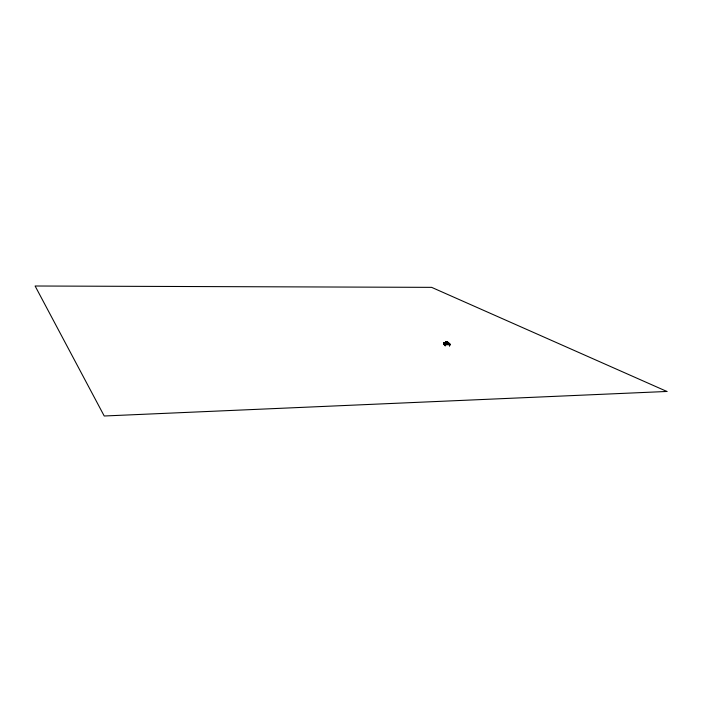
<?xml version="1.0" encoding="UTF-8"?>
<svg xmlns="http://www.w3.org/2000/svg" width="702" height="702" viewBox="0 0 702 702"><rect width="100%" height="100%" fill="white"/><g stroke="black" fill="none" stroke-linecap="round" stroke-linejoin="round"><path stroke-width="1.05" d="M448.227 343.585C449.859 344.463 447.183 340.689 446.849 342.664C445.437 341.137 444.945 343.05 448.051 342.436C446.691 341.909 440.707 346.393 446.147 342.479M449.35 343.339L449.508 345.779L449.771 343.962C449.499 349.21 449.14 341.883 449.815 344.024L449.499 345.805L449.605 343.515C448.508 344.805 448.227 343.471 448.604 344.585M447.472 342.804C451.421 343.032 447.323 344.533 445.937 344.164C445.516 343.532 444.076 342.795 443.769 343.927C444.682 345.832 446.165 342.199 444.998 344.085L445.2 345.858L445.401 343.392L444.989 344.585M445.972 344.331L447.99 344.568L448.183 344.015C449.175 341.997 448.525 346.323 449.456 343.383M445.156 343.664C443.05 344.647 445.709 343.164 443.936 342.98L444.094 344.664L444.366 342.839M447.437 344.27L447.99 344.568C446.086 345.498 445.2 342.699 445.208 345.735L445.331 343.427L445.752 344.147C445.823 347.859 444.717 342.813 445.208 343.787M445.305 343.524C446.209 343.804 444.278 345.419 445.419 343.69L444.691 343.278M445.928 343.12C445.375 343.761 446.981 342.383 445.533 343.05M444.41 343.831L444.348 342.506L444.094 344.664L444.375 342.471L444.05 344.12L444.305 343.366L444.638 343.971M444.901 343.69L444.348 342.506L444.112 344.55L444.366 342.594M447.244 342.848L448.315 343.427C448.139 345.621 448.508 342.945 448.771 343.734C449.578 345.577 448.762 342.655 448.367 343.962M448.92 343.936C445.84 342.488 450.473 346.823 448.201 343.418M448.341 343.919C450.043 344.384 447.49 342.164 448.095 342.681M448.569 343.91C448.525 343.375 449.061 343.787 448.481 344.515M448.596 343.603L449.043 344.138M448.797 343.383L448.104 343.532M445.919 343.41L445.366 342.988M447.042 343.98C448.596 341.804 445.314 345.244 446.911 344.392M445.48 343.524L445.621 343.971M445.393 344.428C444.568 343.401 445.314 344.27 444.138 344.138M444.857 344.322L443.664 344.094L444.12 343.453M444.129 343.945L444.348 343.401M444.489 344.024L444.857 343.585M444.849 343.998L444.77 344.41M445.094 344.603L445.015 344.059L445.752 344.147L445.05 344.068M447.762 342.278L445.384 342.111L446.902 342.383M445.498 342.383L446.577 342.041M445.586 342.743L448.034 342.374M446.024 342.225L448.034 342.55L445.761 342.523M446.13 343.594L446.779 342.813M447.113 342.023L446.639 343.445M447.314 342.918L446.323 343.453L447.349 342.997M448.639 344.068L448.122 343.366L449.087 344.243M448.955 344.533L448.517 344.585M444.568 343.506L444.234 343.883M449.508 345.682L449.736 344.041M446.92 343.857C446.674 345.191 447.551 342.629 446.937 343.875M448.947 344.392C449.666 342.339 449.262 344.445 447.964 343.857M443.839 343.48L444.743 343.453M446.393 344.155L446.867 344.313L446.244 344.243M444.331 342.479L444.278 342.909M448.771 343.998L448.464 343.726M444.059 344.006L444.541 343.945M444.068 342.988L444.682 343.024L444.094 342.945M445.419 343.69L445.603 344.094M446.832 342.181L446.033 342.637M445.366 342.313L446.068 342.155M447.902 343.252L448.683 343.234M447.481 343.532L447.586 342.945M448.139 343.638L448.885 343.69M446.033 342.137L447.771 342.164L445.902 342.436M445.331 344.313L446.06 344.594M666.9 391.462L104.221 415.996L35.1 286.004L431.633 287.355L666.9 391.462M447.516 342.023L446.051 342.023L447.516 342.023"/></g></svg>
